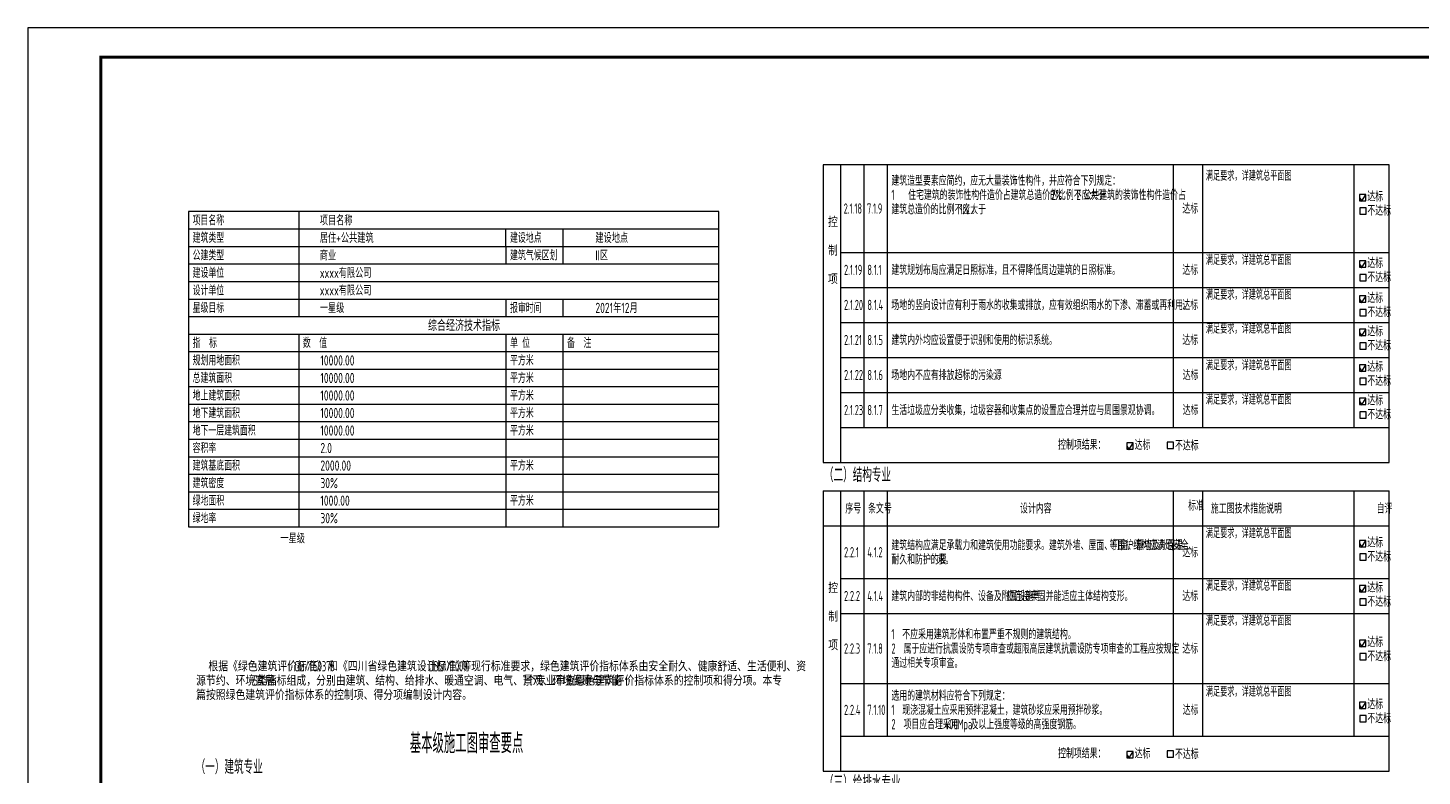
# Model space of a CAD drawing. Extents: x 555966 to 850266, y -53709 to 5691.
# Drawn here: x 555966 to 603737, y -19931 to 5691 of the extents above; entities that cross this region are included whole.
import ezdxf

# ---------------------------------------------------------------- set-up
doc = ezdxf.new("R2010")
doc.units = 0
doc.header["$LTSCALE"] = 1000
for name, color, linetype in [('A-Tab(建筑表格)', 7, 'Continuous'), ('PUB_TEXT', 7, 'Continuous'), ('PUB_TITLE', 4, 'Continuous')]:
    doc.layers.add(name, color=color, linetype=linetype)
doc.styles.add('LJ_TXT', font='GBENOR', dxfattribs={"width": 0.8, "bigfont": 'GBCBIG'})
doc.styles.get("Standard").update_dxf_attribs({"font": 'GBENOR', "bigfont": 'GBCBIG'})

# ---------------------------------------------------------------- blocks, each defined once
blk = doc.blocks.new('AutoBlock_20250329_113', base_point=(596335, 459))
at = {"color": 1, "style": 'LJ_TXT', "width": 0.7}
blk.add_attdef('2.1.18措施_001', (596327, 459), '', height=350, dxfattribs=at)
blk = doc.blocks.new('AutoBlock_20250329_115', base_point=(596335, -2426))
at = {"color": 1, "style": 'LJ_TXT', "width": 0.7}
blk.add_attdef('2.1.19措施_001', (596327, -2426), '', height=350, dxfattribs=at)
blk = doc.blocks.new('AutoBlock_20250329_117', base_point=(596335, -3616))
at = {"color": 1, "style": 'LJ_TXT', "width": 0.7}
blk.add_attdef('2.1.20措施_001', (596327, -3616), '', height=350, dxfattribs=at)
blk = doc.blocks.new('AutoBlock_20250329_119', base_point=(596335, -4777))
at = {"color": 1, "style": 'LJ_TXT', "width": 0.7}
blk.add_attdef('2.1.21措施_001', (596327, -4777), '', height=350, dxfattribs=at)
blk = doc.blocks.new('AutoBlock_20250329_121', base_point=(596335, -6031))
at = {"color": 1, "style": 'LJ_TXT', "width": 0.7}
blk.add_attdef('2.1.22措施_001', (596327, -6031), '', height=350, dxfattribs=at)
blk = doc.blocks.new('AutoBlock_20250329_123', base_point=(596335, -7207))
at = {"color": 1, "style": 'LJ_TXT', "width": 0.7}
blk.add_attdef('2.1.23措施_001', (596327, -7207), '', height=350, dxfattribs=at)
blk = doc.blocks.new('AutoBlock_20250329_125', base_point=(596335, -13583))
at = {"color": 1, "style": 'LJ_TXT', "width": 0.7}
blk.add_attdef('2.2.2措施_001', (596327, -13583), '', height=350, dxfattribs=at)
blk = doc.blocks.new('AutoBlock_20250329_127', base_point=(596335, -14780))
at = {"color": 1, "style": 'LJ_TXT', "width": 0.7}
blk.add_attdef('2.2.3措施_001', (596327, -14780), '', height=350, dxfattribs=at)
blk = doc.blocks.new('AutoBlock_20250329_129', base_point=(596335, -17210))
at = {"color": 1, "style": 'LJ_TXT', "width": 0.7}
blk.add_attdef('2.2.4措施_001', (596327, -17210), '', height=350, dxfattribs=at)
blk = doc.blocks.new('AutoBlock_20250329_157', base_point=(596335, -11783))
at = {"color": 1, "style": 'LJ_TXT', "width": 0.7}
blk.add_attdef('2.2.1措施_001', (596327, -11783), '', height=350, dxfattribs=at)
blk = doc.blocks.new('AutoBlock_20250329_293', base_point=(564619, -11963))
at = {"color": 1, "style": 'LJ_TXT', "width": 0.8}
blk.add_attdef('星级目标', (564619, -11963), '', height=350, dxfattribs=at)
blk = doc.blocks.new('AutoBlock_20250329_295', base_point=(575410, -2272))
at = {"color": 1, "style": 'LJ_TXT', "width": 0.8}
blk.add_attdef('建筑气候区划', (575410, -2272), '', height=350, dxfattribs=at)
blk = doc.blocks.new('AutoBlock_20250329_297', base_point=(575410, -4072))
at = {"color": 1, "style": 'LJ_TXT', "width": 0.8}
blk.add_attdef('设计日期', (575410, -4072), '', height=350, dxfattribs=at)
blk = doc.blocks.new('AutoBlock_20250329_299', base_point=(575410, -1672))
at = {"color": 1, "style": 'LJ_TXT', "width": 0.8}
blk.add_attdef('项目地点', (575410, -1672), '', height=350, dxfattribs=at)
blk = doc.blocks.new('AutoBlock_20250329_301', base_point=(565969, -1072))
at = {"color": 1, "style": 'LJ_TXT', "width": 0.8}
blk.add_attdef('项目名称', (565969, -1072), '', height=350, dxfattribs=at)
blk = doc.blocks.new('AutoBlock_20250329_303', base_point=(565969, -1672))
at = {"color": 1, "style": 'LJ_TXT', "width": 0.8}
blk.add_attdef('建筑类型', (565969, -1672), '', height=350, dxfattribs=at)
blk = doc.blocks.new('AutoBlock_20250329_305', base_point=(565969, -2272))
at = {"color": 1, "style": 'LJ_TXT', "width": 0.8}
blk.add_attdef('公建类型', (565969, -2272), '', height=350, dxfattribs=at)
blk = doc.blocks.new('AutoBlock_20250329_307', base_point=(565969, -2872))
at = {"color": 1, "style": 'LJ_TXT', "width": 0.8}
blk.add_attdef('建设单位', (565969, -2872), '', height=350, dxfattribs=at)
blk = doc.blocks.new('AutoBlock_20250329_309', base_point=(565969, -3472))
at = {"color": 1, "style": 'LJ_TXT', "width": 0.8}
blk.add_attdef('设计单位', (565969, -3472), '', height=350, dxfattribs=at)
blk = doc.blocks.new('AutoBlock_20250329_311', base_point=(565969, -4072))
at = {"color": 1, "style": 'LJ_TXT', "width": 0.8}
blk.add_attdef('星级目标', (565969, -4072), '', height=350, dxfattribs=at)
blk = doc.blocks.new('AutoBlock_20250329_313', base_point=(565987, -5872))
at = {"color": 1, "style": 'LJ_TXT', "width": 0.8}
blk.add_attdef('总用地面积', (565987, -5872), '', height=350, dxfattribs=at)
blk = doc.blocks.new('AutoBlock_20250329_315', base_point=(565987, -6472))
at = {"color": 1, "style": 'LJ_TXT', "width": 0.8}
blk.add_attdef('总建筑面积', (565987, -6472), '', height=350, dxfattribs=at)
blk = doc.blocks.new('AutoBlock_20250329_317', base_point=(565987, -7072))
at = {"color": 1, "style": 'LJ_TXT', "width": 0.8}
blk.add_attdef('地上建筑面积', (565987, -7072), '', height=350, dxfattribs=at)
blk = doc.blocks.new('AutoBlock_20250329_319', base_point=(565987, -7672))
at = {"color": 1, "style": 'LJ_TXT', "width": 0.8}
blk.add_attdef('地下建筑面积', (565987, -7672), '', height=350, dxfattribs=at)
blk = doc.blocks.new('AutoBlock_20250329_321', base_point=(565987, -8272))
at = {"color": 1, "style": 'LJ_TXT', "width": 0.8}
blk.add_attdef('地下一层建筑面积', (565987, -8272), '', height=350, dxfattribs=at)
blk = doc.blocks.new('AutoBlock_20250329_323', base_point=(565987, -8872))
at = {"color": 1, "style": 'LJ_TXT', "width": 0.8}
blk.add_attdef('容积率', (565987, -8872), '', height=350, dxfattribs=at)
blk = doc.blocks.new('AutoBlock_20250329_325', base_point=(565987, -9472))
at = {"color": 1, "style": 'LJ_TXT', "width": 0.8}
blk.add_attdef('建筑基底面积', (565987, -9472), '', height=350, dxfattribs=at)
blk = doc.blocks.new('AutoBlock_20250329_327', base_point=(565987, -10072))
at = {"color": 1, "style": 'LJ_TXT', "width": 0.8}
blk.add_attdef('建筑密度', (565987, -10072), '', height=350, dxfattribs=at)
blk = doc.blocks.new('AutoBlock_20250329_329', base_point=(565987, -10672))
at = {"color": 1, "style": 'LJ_TXT', "width": 0.8}
blk.add_attdef('绿地面积', (565987, -10672), '', height=350, dxfattribs=at)
blk = doc.blocks.new('AutoBlock_20250329_331', base_point=(565987, -11272))
at = {"color": 1, "style": 'LJ_TXT', "width": 0.8}
blk.add_attdef('绿地率', (565987, -11272), '', height=350, dxfattribs=at)

msp = doc.modelspace()

# ---------------------------------------------------------------- linework, layer by layer
msp.add_line((572347, -1793), (572347, -1193))
at = {"const_width": 50}
for points in [[(601593, -113), (601669, -228), (601809, -12)], [(601593, -2393), (601669, -2507), (601809, -2291)], [(601593, -3589), (601669, -3704), (601809, -3488)], [(601593, -4730), (601669, -4845), (601809, -4629)], [(601593, -5945), (601669, -6060), (601809, -5844)], [(601593, -7091), (601669, -7206), (601809, -6990)], [(593619, -8620), (593695, -8735), (593835, -8519)], [(601593, -11961), (601669, -12076), (601809, -11860)], [(601593, -13504), (601669, -13619), (601809, -13403)], [(601593, -15373), (601669, -15488), (601809, -15272)], [(601593, -17500), (601669, -17615), (601809, -17399)], [(593619, -19188), (593695, -19303), (593835, -19087)]]:
    msp.add_lwpolyline(points, dxfattribs=at)
for points in [[(601809, -12), (601593, -12), (601593, -228), (601809, -228)], [(601815, -474), (601599, -474), (601599, -690), (601815, -690)], [(601809, -2291), (601593, -2291), (601593, -2507), (601809, -2507)], [(601815, -2753), (601599, -2753), (601599, -2969), (601815, -2969)], [(601809, -3488), (601593, -3488), (601593, -3704), (601809, -3704)], [(601815, -3950), (601599, -3950), (601599, -4166), (601815, -4166)], [(601809, -4629), (601593, -4629), (601593, -4845), (601809, -4845)], [(601815, -5091), (601599, -5091), (601599, -5307), (601815, -5307)], [(601809, -5844), (601593, -5844), (601593, -6060), (601809, -6060)], [(601815, -6305), (601599, -6305), (601599, -6521), (601815, -6521)], [(601809, -6990), (601593, -6990), (601593, -7206), (601809, -7206)], [(601815, -7452), (601599, -7452), (601599, -7668), (601815, -7668)], [(593835, -8519), (593619, -8519), (593619, -8735), (593835, -8735)], [(595223, -8498), (595007, -8498), (595007, -8714), (595223, -8714)], [(601809, -11860), (601593, -11860), (601593, -12076), (601809, -12076)], [(601815, -12322), (601599, -12322), (601599, -12538), (601815, -12538)], [(601809, -13403), (601593, -13403), (601593, -13619), (601809, -13619)], [(601815, -13865), (601599, -13865), (601599, -14081), (601815, -14081)], [(601809, -15272), (601593, -15272), (601593, -15488), (601809, -15488)], [(601815, -15734), (601599, -15734), (601599, -15950), (601815, -15950)], [(601809, -17399), (601593, -17399), (601593, -17615), (601809, -17615)], [(601815, -17861), (601599, -17861), (601599, -18077), (601815, -18077)], [(593835, -19087), (593619, -19087), (593619, -19303), (593835, -19303)], [(595223, -19066), (595007, -19066), (595007, -19282), (595223, -19282)]]:
    msp.add_lwpolyline(points, close=True)
at = {"layer": 'A-Tab(建筑表格)'}
for p, q in [((602613, 1005), (583213, 1005)), ((583213, 1005), (583213, -9195)), ((583813, 1005), (583813, -9195)), ((584613, 1005), (584613, -7995)), ((601413, -7995), (601413, 1005)), ((602613, -9195), (602613, 1005)), ((583213, -10163), (583213, -19763)), ((583813, -10163), (583813, -19763)), ((584613, -10163), (584613, -18563)), ((601413, -18563), (601413, -10163)), ((602613, -19763), (602613, -10163))]:
    msp.add_line(p, q, dxfattribs=at)
for points in [[(585413, 1005), (585413, -7995)], [(595213, 1005), (595213, -7995)], [(596213, 1005), (596213, -7995)], [(579635, -11393), (579635, -593), (561471, -593), (561471, -11393)], [(565246, -593), (565246, -4193)], [(561471, -1193), (579635, -1193)], [(574300, -1193), (574300, -2393)], [(561471, -1793), (579635, -1793)], [(572347, -1793), (572347, -2393)], [(583813, -1995), (602613, -1995)], [(561471, -2393), (579635, -2393)], [(561471, -2993), (579635, -2993)], [(583813, -3195), (602613, -3195)], [(561471, -3593), (579635, -3593)], [(561471, -3593), (579635, -3593)], [(572347, -3593), (572347, -4193)], [(574300, -3593), (574300, -4193)], [(561471, -4193), (579635, -4193)], [(561471, -4193), (579635, -4193)], [(583813, -4395), (602613, -4395)], [(561471, -4793), (579635, -4793)], [(565246, -4793), (565246, -11393)], [(572347, -4793), (572347, -11393)], [(574300, -4793), (574300, -11393)], [(561471, -5393), (579635, -5393)], [(583813, -5595), (602613, -5595)], [(561471, -5993), (579635, -5993)], [(561471, -6593), (579635, -6593)], [(583813, -6795), (602613, -6795)], [(561471, -7193), (579635, -7193)], [(561471, -7793), (579635, -7793)], [(583813, -7995), (602613, -7995)], [(561471, -8393), (579635, -8393)], [(561471, -8393), (579635, -8393)], [(561471, -8993), (579635, -8993)], [(561471, -8993), (579635, -8993)], [(583213, -9195), (602613, -9195)], [(561471, -9593), (579635, -9593)], [(561471, -10193), (579635, -10193)], [(583213, -10163), (602613, -10163)], [(585413, -10163), (585413, -18563)], [(595213, -10163), (595213, -18563)], [(595213, -10163), (595213, -11363)], [(596213, -10163), (596213, -18563)], [(561471, -10793), (579635, -10793)], [(561471, -11393), (579635, -11393)], [(583213, -11363), (602613, -11363)], [(583813, -11363), (602613, -11363)], [(583813, -11363), (602613, -11363)], [(583813, -13163), (602613, -13163)], [(583813, -14363), (602613, -14363)], [(583813, -16763), (602613, -16763)], [(583813, -18563), (602613, -18563)], [(583213, -19763), (602613, -19763)]]:
    msp.add_lwpolyline(points, dxfattribs=at)
at = {"layer": 'PUB_TITLE'}
msp.add_lwpolyline([(555966, -53709), (661066, -53709), (661066, 5691), (555966, 5691)], close=True, dxfattribs=at)
at = {"layer": 'PUB_TITLE', "const_width": 100}
msp.add_lwpolyline([(558466, -52709), (660066, -52709), (660066, 4691), (558466, 4691)], close=True, dxfattribs=at)

# ---------------------------------------------------------------- block references
for name, p, values in [('AutoBlock_20250329_113', (596335, 459), {'2.1.18措施_001': '满足要求，详建筑总平面图'}), ('AutoBlock_20250329_301', (565969, -1072), {'项目名称': '项目名称'}), ('AutoBlock_20250329_303', (565969, -1672), {'建筑类型': '居住+公共建筑'}), ('AutoBlock_20250329_299', (575410, -1672), {'项目地点': '建设地点'}), ('AutoBlock_20250329_305', (565969, -2272), {'公建类型': '商业'}), ('AutoBlock_20250329_295', (575410, -2272), {'建筑气候区划': 'II区'}), ('AutoBlock_20250329_115', (596335, -2426), {'2.1.19措施_001': '满足要求，详建筑总平面图'}), ('AutoBlock_20250329_307', (565969, -2872), {'建设单位': 'xxxx有限公司'}), ('AutoBlock_20250329_309', (565969, -3472), {'设计单位': 'xxxx有限公司'}), ('AutoBlock_20250329_117', (596335, -3616), {'2.1.20措施_001': '满足要求，详建筑总平面图'}), ('AutoBlock_20250329_311', (565969, -4072), {'星级目标': '一星级'}), ('AutoBlock_20250329_297', (575410, -4072), {'设计日期': '2021年12月'}), ('AutoBlock_20250329_119', (596335, -4777), {'2.1.21措施_001': '满足要求，详建筑总平面图'}), ('AutoBlock_20250329_313', (565987, -5872), {'总用地面积': '10000.00'}), ('AutoBlock_20250329_121', (596335, -6031), {'2.1.22措施_001': '满足要求，详建筑总平面图'}), ('AutoBlock_20250329_315', (565987, -6472), {'总建筑面积': '10000.00'}), ('AutoBlock_20250329_317', (565987, -7072), {'地上建筑面积': '10000.00'}), ('AutoBlock_20250329_123', (596335, -7207), {'2.1.23措施_001': '满足要求，详建筑总平面图'}), ('AutoBlock_20250329_319', (565987, -7672), {'地下建筑面积': '10000.00'}), ('AutoBlock_20250329_321', (565987, -8272), {'地下一层建筑面积': '10000.00'}), ('AutoBlock_20250329_323', (565987, -8872), {'容积率': '2.0'}), ('AutoBlock_20250329_325', (565987, -9472), {'建筑基底面积': '2000.00'}), ('AutoBlock_20250329_327', (565987, -10072), {'建筑密度': '30%'}), ('AutoBlock_20250329_329', (565987, -10672), {'绿地面积': '1000.00'}), ('AutoBlock_20250329_331', (565987, -11272), {'绿地率': '30%'}), ('AutoBlock_20250329_157', (596335, -11783), {'2.2.1措施_001': '满足要求，详建筑总平面图'}), ('AutoBlock_20250329_293', (564619, -11963), {'星级目标': '一星级'}), ('AutoBlock_20250329_125', (596335, -13583), {'2.2.2措施_001': '满足要求，详建筑总平面图'}), ('AutoBlock_20250329_127', (596335, -14780), {'2.2.3措施_001': '满足要求，详建筑总平面图'}), ('AutoBlock_20250329_129', (596335, -17210), {'2.2.4措施_001': '满足要求，详建筑总平面图'})]:
    msp.add_blockref(name, p).add_auto_attribs(values)

# ---------------------------------------------------------------- texts
at = {"layer": 'A-Tab(建筑表格)', "style": 'LJ_TXT'}
for s, height, width, p in [('建筑造型要素应简约，应无大量装饰性构件，并应符合下列规定：', 337.59, 0.8, (585553, 288)), ('1', 350, 0.64, (585553, -202)), ('住宅建筑的装饰性构件造价占建筑总造价的比例不应大于', 337.59, 0.8, (586129, -202)), ('2%', 350, 0.64, (591032, -202)), ('2', 350, 0.64, (591897, -202)), ('公共建筑的装饰性构件造价占', 337.59, 0.8, (592132, -202)), ('达标', 337.6, 0.8, (601861, -253)), ('2.1.18', 350, 0.64, (583917, -670)), ('7.1.9', 350, 0.64, (584717, -670)), ('建筑总造价的比例不应大于', 337.59, 0.8, (585553, -692)), ('1%', 350, 0.64, (587896, -692)), ('达标', 337.6, 0.8, (595523, -670)), ('不达标', 337.6, 0.8, (601861, -736)), ('项目名称', 337.6, 0.8, (561611, -1068)), ('。', 338, 0.8, (588301, -692)), ('建筑类型', 337.6, 0.8, (561611, -1668)), ('建设地点', 337.6, 0.8, (572487, -1668)), ('公建类型', 337.6, 0.8, (561611, -2268)), ('建筑气候区划', 337.6, 0.8, (572487, -2268)), ('达标', 337.6, 0.8, (601861, -2532)), ('建设单位', 337.6, 0.8, (561611, -2868)), ('2.1.19', 350, 0.64, (583930, -2770)), ('8.1.1', 350, 0.64, (584729, -2770)), ('建筑规划布局应满足日照标准，且不得降低周边建筑的日照标准。', 337.59, 0.8, (585553, -2770)), ('达标', 337.6, 0.8, (595523, -2770)), ('不达标', 337.6, 0.8, (601861, -3015)), ('设计单位', 337.6, 0.8, (561611, -3468)), ('星级目标', 337.6, 0.8, (561611, -4068)), ('报审时间', 337.6, 0.8, (572487, -4068)), ('2.1.20', 350, 0.64, (583930, -3970)), ('8.1.4', 350, 0.64, (584729, -3970)), ('场地的竖向设计应有利于雨水的收集或排放，应有效组织雨水的下渗、滞蓄或再利用。', 337.59, 0.8, (585553, -3970)), ('达标', 337.6, 0.8, (595523, -3970)), ('达标', 337.6, 0.8, (601861, -3728)), ('综合经济技术指标', 385.8, 0.8, (569675, -4693)), ('不达标', 337.6, 0.8, (601861, -4211)), ('达标', 337.6, 0.8, (601861, -4870)), ('指  标', 337.6, 0.8, (561611, -5268)), ('数  值', 337.6, 0.8, (565386, -5268)), ('单 位', 337.6, 0.8, (572487, -5268)), ('备  注', 337.6, 0.8, (574440, -5268)), ('2.1.21', 350, 0.64, (583930, -5170)), ('8.1.5', 350, 0.64, (584729, -5170)), ('建筑内外均应设置便于识别和使用的标识系统。', 337.59, 0.8, (585553, -5170)), ('达标', 337.6, 0.8, (595523, -5170)), ('不达标', 337.6, 0.8, (601861, -5353)), ('规划用地面积', 337.6, 0.8, (561611, -5868)), ('平方米', 337.6, 0.8, (572487, -5868)), ('达标', 337.6, 0.8, (601861, -6084)), ('总建筑面积', 337.6, 0.8, (561611, -6468)), ('平方米', 337.6, 0.8, (572487, -6468)), ('2.1.22', 350, 0.64, (583930, -6370)), ('8.1.6', 350, 0.64, (584729, -6370)), ('场地内不应有排放超标的污染源', 337.59, 0.8, (585553, -6370)), ('达标', 337.6, 0.8, (595534, -6370)), ('不达标', 337.6, 0.8, (601861, -6567)), ('地上建筑面积', 337.6, 0.8, (561611, -7068)), ('平方米', 337.6, 0.8, (572487, -7068)), ('达标', 337.6, 0.8, (601861, -7231)), ('地下建筑面积', 337.6, 0.8, (561611, -7668)), ('平方米', 337.6, 0.8, (572487, -7668)), ('2.1.23', 350, 0.64, (583930, -7570)), ('8.1.7', 350, 0.64, (584729, -7570)), ('生活垃圾应分类收集，垃圾容器和收集点的设置应合理并应与周围景观协调。', 337.59, 0.8, (585553, -7570)), ('达标', 337.6, 0.8, (595534, -7570)), ('不达标', 337.6, 0.8, (601861, -7714)), ('地下一层建筑面积', 337.6, 0.8, (561611, -8268)), ('平方米', 337.6, 0.8, (572487, -8268)), ('容积率', 337.6, 0.8, (561611, -8868)), ('控制项结果：', 337.6, 0.8, (591266, -8754)), ('达标', 337.6, 0.8, (593887, -8760)), ('不达标', 337.6, 0.8, (595269, -8781)), ('建筑基底面积', 337.6, 0.8, (561611, -9468)), ('平方米', 337.6, 0.8, (572487, -9468)), ('（二）结构专业', 482.3, 0.8, (583245, -9858)), ('建筑密度', 337.6, 0.8, (561611, -10068)), ('绿地面积', 337.6, 0.8, (561611, -10668)), ('平方米', 337.6, 0.8, (572487, -10668)), ('标准', 337.6, 0.8, (595723, -10838)), ('绿地率', 337.6, 0.8, (561611, -11268)), ('序号', 337.6, 0.8, (583975, -10938)), ('条文号', 337.6, 0.8, (584753, -10938)), ('设计内容', 337.6, 0.8, (589962, -10938)), ('施工图技术措施说明', 337.6, 0.8, (596501, -10938)), ('自评', 337.6, 0.8, (602178, -10938)), ('建筑结构应满足承载力和建筑使用功能要求。建筑外墙、屋面、门窗、幕墙及外保温', 337.59, 0.8, (585553, -12193)), ('等围护结构应满足安全、', 337.59, 0.8, (593030, -12193)), ('达标', 337.6, 0.8, (601861, -12101)), ('2.2.1', 350, 0.64, (583930, -12438)), ('4.1.2', 350, 0.64, (584729, -12438)), ('耐久和防护的要', 337.6, 0.8, (585553, -12683)), ('求。', 337.6, 0.8, (587132, -12683)), ('达标', 337.6, 0.8, (595523, -12438)), ('不达标', 337.6, 0.8, (601861, -12584)), ('达标', 337.6, 0.8, (601861, -13644)), ('2.2.2', 350, 0.64, (583930, -13938)), ('4.1.4', 350, 0.64, (584729, -13938)), ('建筑内部的非结构构件、设备及附属设施等', 337.59, 0.8, (585553, -13938)), ('应连接牢固并能适应主体结构变形。', 337.59, 0.8, (589491, -13938)), ('达标', 337.6, 0.8, (595523, -13938)), ('不达标', 337.6, 0.8, (601861, -14127)), ('1', 350, 0.64, (585553, -15248)), ('不应采用建筑形体和布置严重不规则的建筑结构。', 337.59, 0.8, (585926, -15248)), ('达标', 337.6, 0.8, (601861, -15513)), ('2.2.3', 350, 0.64, (583930, -15738)), ('7.1.8', 350, 0.64, (584729, -15738)), ('2', 350, 0.64, (585553, -15738)), ('属于应进行抗震设防专项审查或超限高层建筑抗震设防专项审查的工程应按规定', 337.59, 0.8, (585969, -15738)), ('达标', 337.6, 0.8, (595523, -15738)), ('不达标', 337.6, 0.8, (601861, -15996)), ('通过相关专项审查。', 337.6, 0.8, (585553, -16228)), ('选用的建筑材料应符合下列规定：', 337.59, 0.8, (585553, -17348)), ('2.2.4', 350, 0.64, (583930, -17838)), ('7.1.10', 350, 0.64, (584729, -17838)), ('1', 350, 0.64, (585553, -17838)), ('现浇混凝土应采用预拌混凝土，建筑砂浆应采用预拌砂浆。', 337.59, 0.8, (585926, -17838)), ('达标', 337.6, 0.8, (595534, -17838)), ('达标', 337.6, 0.8, (601861, -17640)), ('2', 350, 0.64, (585553, -18328)), ('项目应合理采用', 337.6, 0.8, (585969, -18328)), ('400Mpa', 350, 0.64, (587381, -18328)), ('及以上强度等级的高强度钢筋。', 337.59, 0.8, (588266, -18328)), ('不达标', 337.6, 0.8, (601861, -18123)), ('基本级施工图审查要点', 675.2, 0.8, (569052, -19147)), ('控制项结果：', 337.6, 0.8, (591266, -19322)), ('达标', 337.6, 0.8, (593887, -19328)), ('不达标', 337.6, 0.8, (595269, -19348)), ('（一）建筑专业', 482.3, 0.8, (561717, -19858)), ('（三）给排水专业', 482.3, 0.8, (583245, -20392))]:
    msp.add_text(s, height=height, dxfattribs=dict(at, width=width)).set_placement(p)
at = {"layer": 'PUB_TEXT'}
for s, height, p in [('控', 338, (583381, -1128)), ('制', 338, (583381, -2108)), ('项', 338, (583381, -3088)), ('控', 338, (583388, -13662)), ('制', 338, (583388, -14642)), ('项', 338, (583388, -15622)), ('根据《绿色建筑评价标准》', 337.59, (562149, -16344)), ('和《四川省绿色建筑设计标准》', 337.59, (566253, -16344)), ('等现行标准要求，绿色建筑评价指标体系由安全耐久、健康舒适、生活便利、资', 337.59, (570814, -16344)), ('源节约、环境宜居', 337.6, (561729, -16834)), ('类指标组成，分别由建筑、结构、给排水、暖通空调、电气、景观、环境健康与节能', 337.59, (563817, -16834)), ('个专业审查绿色建筑评价指标体系的控制项和得分项。本专', 337.59, (573032, -16834)), ('篇按照绿色建筑评价指标体系的控制项、得分项编制设计内容。', 337.59, (561729, -17324))]:
    msp.add_text(s, height=height, dxfattribs=at).set_placement(p)
at = {"layer": 'PUB_TEXT', "width": 0.6}
for s, p in [('GB/T50378', (565098, -16344)), ('DB51/T009', (569693, -16344)), ('5', (563695, -16834)), ('7', (572910, -16834))]:
    msp.add_text(s, height=350, dxfattribs=at).set_placement(p)

doc.saveas('drawing.dxf')
